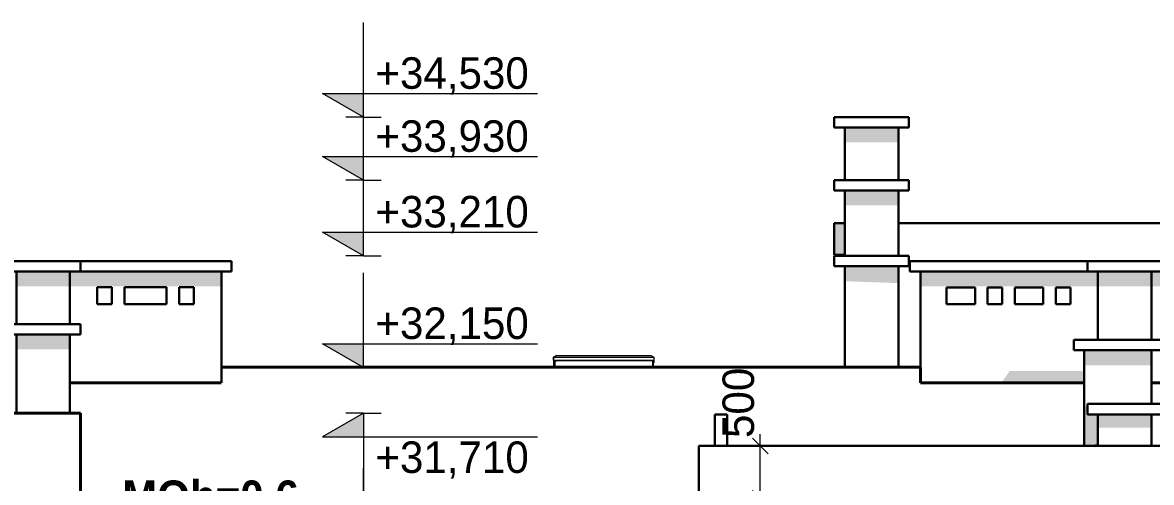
# Model space of a CAD drawing. Extents: x 433743 to 1380979, y -3599 to 36112.
# Drawn here: x 490608 to 501359, y 31052 to 35430 of the extents above; entities that cross this region are included whole.
import ezdxf
from ezdxf.enums import TextEntityAlignment as Align

# ---------------------------------------------------------------- set-up
doc = ezdxf.new("R2010")
doc.units = 0
doc.header["$MEASUREMENT"] = 0
for name, color, linetype, lineweight in [('0_Ном_пера__1', 7, 'Continuous', 13), ('0_Ном_пера__120', 7, 'Continuous', 13), ('Двери ArchiCAD_Ном_пера__41', 7, 'Continuous', 30), ('Интерьер- Перегородка_Ном_пера__41', 7, 'Continuous', 30), ('Интерьер- Перегородка_Ном_пера__7', 7, 'Continuous', 5), ('Крыши_Ном_пера__21', 7, 'Continuous', 20), ('Крыши_Ном_пера__61', 7, 'Continuous', 40), ('Крыши_Ном_пера__7', 7, 'Continuous', 5), ('Перекрытия_Ном_пера__41', 7, 'Continuous', 30), ('Перекрытия_Ном_пера__7', 7, 'Continuous', 5), ('Стены наружные_Ном_пера__41', 7, 'Continuous', 30), ('Стены наружные_Ном_пера__7', 7, 'Continuous', 5)]:
    doc.layers.add(name, color=color, linetype=linetype, lineweight=lineweight)
doc.layers.add('0_Ном_пера__98', color=7, linetype='Continuous', lineweight=13, true_color=0x001f3e)
for name, color, linetype in [('Двери ArchiCAD', 7, 'Continuous'), ('Интерьер- Перегородка', 7, 'Continuous'), ('Крыши', 7, 'Continuous'), ('Перекрытия', 7, 'Continuous'), ('Стены наружные', 7, 'Continuous')]:
    doc.layers.add(name, color=color, linetype=linetype)
doc.styles.add('СГЕНЕРИР_СТИЛЬ_1', font='')
doc.styles.add('СГЕНЕРИР_СТИЛЬ_2', font='')
doc.styles.add('СГЕНЕРИР_СТИЛЬ_3', font='')
doc.styles.get('СГЕНЕРИР_СТИЛЬ_1').set_extended_font_data('Century Gothic')
doc.styles.get('СГЕНЕРИР_СТИЛЬ_2').set_extended_font_data('Century Gothic', bold=True)
doc.styles.get('СГЕНЕРИР_СТИЛЬ_3').set_extended_font_data('Arial Unicode MS Кириллический')
doc.dimstyles.new('СГЕНЕРИР_СТИЛЬ__2', dxfattribs={"dimtxt": 300, "dimasz": 142.5, "dimexe": 0.18, "dimexo": 300, "dimgap": 0.09, "dimtad": 1, "dimdec": 0, "dimzin": 0, "dimdsep": 46, "dimtxsty": 'СГЕНЕРИР_СТИЛЬ_3', "dimblk": 'ARROWHEAD_6', "dimblk1": 'ARROWHEAD_6', "dimblk2": 'ARROWHEAD_6', "dimcen": 0.09, "dimclrd": 256, "dimclre": 256, "dimclrt": 256, "dimadec": 0, "dimazin": 0, "dimtfac": 1, "dimtdec": 4, "dimtmove": 0, "dimatfit": 3, "dimfxl": 0, "dimtolj": 1, "dimtzin": 0, "dimarcsym": 0})

# ---------------------------------------------------------------- blocks, each defined once
blk = doc.blocks.new('Элемент разреза_698', base_point=(133391, 0))
at = {"layer": 'Крыши_Ном_пера__7', "linetype": 'Continuous'}
for points in [[(495668, 32208), (495668, 32148), (495678, 32148), (495678, 32209), (495692, 32209), (495692, 32210)], [(495678, 32209), (495678, 32115)], [(495678, 32209), (495678, 32204), (496608, 32204), (496608, 32209)], [(495681, 32216), (495681, 32209), (495692, 32210), (495692, 32209), (495706, 32209), (495708, 32211), (495708, 32216)], [(496578, 32216), (495708, 32216), (495708, 32209), (496578, 32209)], [(496578, 32216), (496578, 32213), (496586, 32209), (496595, 32209), (496595, 32210), (496605, 32209), (496605, 32216)], [(496595, 32210), (496595, 32209), (496608, 32209), (496608, 32182), (496616, 32185), (496616, 32208)], [(496608, 32115), (496608, 32209)]]:
    blk.add_hatch(color=256, dxfattribs=at).paths.add_polyline_path(points, flags=0)
at = {"layer": 'Крыши_Ном_пера__21', "linetype": 'Continuous'}
for p, q in [((495666, 32244), (495693, 32260)), ((495693, 32260), (495666, 32244)), ((495693, 32260), (496593, 32260)), ((496593, 32260), (496620, 32244)), ((495666, 32216), (495666, 32244)), ((495666, 32244), (496620, 32244)), ((495666, 32244), (495666, 32216)), ((495666, 32216), (495666, 32190)), ((495666, 32216), (496620, 32216)), ((495668, 32208), (495692, 32210)), ((495668, 32152), (495668, 32208)), ((495668, 32152), (495668, 32148)), ((495678, 32209), (495678, 32148)), ((496608, 32209), (495678, 32209)), ((495681, 32214), (495681, 32216)), ((495681, 32214), (495681, 32209)), ((495692, 32210), (495692, 32216)), ((495692, 32210), (495692, 32209)), ((495708, 32216), (495708, 32209)), ((496578, 32216), (496578, 32209)), ((496595, 32210), (496595, 32216)), ((496618, 32208), (496595, 32210)), ((496595, 32210), (496595, 32209)), ((496605, 32214), (496605, 32216)), ((496605, 32214), (496605, 32209)), ((496608, 32209), (496608, 32148)), ((496618, 32152), (496618, 32208)), ((496618, 32152), (496618, 32148)), ((496620, 32244), (496620, 32216)), ((496620, 32216), (496620, 32190))]:
    blk.add_line(p, q, dxfattribs=at)
blk = doc.blocks.new('Элемент разреза_48', base_point=(133391, 0))
at = {"layer": 'Перекрытия_Ном_пера__7', "linetype": 'Continuous'}
blk.add_hatch(color=256, dxfattribs=at).paths.add_polyline_path([(498339, 33520), (498339, 33220), (498439, 33220), (498439, 33520)], flags=0)
at = {"layer": 'Перекрытия_Ном_пера__41', "linetype": 'Continuous'}
for p, q in [((498339, 33520), (498439, 33520)), ((498339, 33220), (498339, 33520)), ((498949, 33520), (501879, 33520)), ((498339, 33220), (498439, 33220))]:
    blk.add_line(p, q, dxfattribs=at)
blk = doc.blocks.new('Элемент разреза_50', base_point=(133391, 0))
at = {"layer": 'Перекрытия_Ном_пера__41', "linetype": 'Continuous'}
for p, q in [((500749, 33160), (501459, 33160)), ((500749, 33060), (500749, 33160)), ((501459, 33060), (501459, 33160)), ((500749, 33060), (501459, 33060))]:
    blk.add_line(p, q, dxfattribs=at)
blk = doc.blocks.new('Элемент разреза_51', base_point=(133391, 0))
at = {"layer": 'Перекрытия_Ном_пера__41', "linetype": 'Continuous'}
for p, q in [((500619, 32410), (501459, 32410)), ((500619, 32310), (500619, 32410)), ((501459, 32310), (501459, 32410)), ((500619, 32310), (501459, 32310))]:
    blk.add_line(p, q, dxfattribs=at)
blk = doc.blocks.new('Элемент разреза_53', base_point=(133391, 0))
at = {"layer": 'Перекрытия_Ном_пера__41', "linetype": 'Continuous'}
for p, q in [((498339, 33210), (499049, 33210)), ((498339, 33110), (498339, 33210)), ((499049, 33110), (499049, 33210)), ((498339, 33110), (499049, 33110))]:
    blk.add_line(p, q, dxfattribs=at)
blk = doc.blocks.new('Элемент разреза_54', base_point=(133391, 0))
at = {"layer": 'Перекрытия_Ном_пера__41', "linetype": 'Continuous'}
for p, q in [((498339, 33930), (499049, 33930)), ((498339, 33830), (498339, 33930)), ((499049, 33830), (499049, 33930)), ((498339, 33830), (499049, 33830))]:
    blk.add_line(p, q, dxfattribs=at)
blk = doc.blocks.new('Элемент разреза_55', base_point=(133391, 0))
at = {"layer": 'Перекрытия_Ном_пера__41', "linetype": 'Continuous'}
for p, q in [((498339, 34530), (499049, 34530)), ((498339, 34430), (498339, 34530)), ((499049, 34430), (499049, 34530)), ((498339, 34430), (499049, 34430))]:
    blk.add_line(p, q, dxfattribs=at)
blk = doc.blocks.new('Элемент разреза_56', base_point=(133391, 0))
at = {"layer": 'Перекрытия_Ном_пера__41', "linetype": 'Continuous'}
for p, q in [((490449, 32560), (491159, 32560)), ((490449, 32460), (490449, 32560)), ((491159, 32460), (491159, 32560)), ((490449, 32460), (491159, 32460))]:
    blk.add_line(p, q, dxfattribs=at)
blk = doc.blocks.new('Элемент разреза_58', base_point=(133391, 0))
at = {"layer": 'Перекрытия_Ном_пера__41', "linetype": 'Continuous'}
for p, q in [((499059, 33160), (500749, 33160)), ((499059, 33060), (499059, 33160)), ((501459, 33160), (503149, 33160)), ((503149, 33060), (503149, 33160)), ((499059, 33060), (500749, 33060)), ((501459, 33060), (503149, 33060))]:
    blk.add_line(p, q, dxfattribs=at)
blk = doc.blocks.new('Элемент разреза_63', base_point=(133391, 0))
at = {"layer": 'Перекрытия_Ном_пера__41', "linetype": 'Continuous'}
for p, q in [((497049, 31400), (505159, 31400)), ((497049, 30900), (497049, 31400)), ((505159, 30900), (505159, 31400)), ((497049, 30900), (505159, 30900))]:
    blk.add_line(p, q, dxfattribs=at)
blk = doc.blocks.new('Элемент разреза_107', base_point=(133391, 0))
at = {"layer": 'Перекрытия_Ном_пера__7', "linetype": 'Continuous'}
blk.add_hatch(color=256, dxfattribs=at).paths.add_polyline_path([(490449, 33160), (490378, 33060), (490449, 33060)], flags=0)
at = {"layer": 'Перекрытия_Ном_пера__41', "linetype": 'Continuous'}
for p, q in [((489019, 33160), (490449, 33160)), ((489019, 33060), (489019, 33160)), ((490449, 33160), (491159, 33160)), ((490449, 33060), (490449, 33160)), ((491159, 33160), (492599, 33160)), ((491159, 33060), (491159, 33160)), ((492599, 33060), (492599, 33160)), ((489019, 33060), (490449, 33060)), ((490449, 33060), (491159, 33060)), ((491159, 33060), (492599, 33060))]:
    blk.add_line(p, q, dxfattribs=at)
blk = doc.blocks.new('Элемент разреза_110', base_point=(133391, 0))
at = {"layer": 'Перекрытия_Ном_пера__41', "linetype": 'Continuous'}
for p, q in [((500749, 31800), (501459, 31800)), ((500749, 31700), (500749, 31800)), ((501459, 31700), (501459, 31800)), ((500749, 31700), (501459, 31700))]:
    blk.add_line(p, q, dxfattribs=at)
blk = doc.blocks.new('Элемент разреза_140', base_point=(133391, 0))
at = {"layer": 'Крыши_Ном_пера__61', "linetype": 'Continuous'}
for p, q in [((491159, 31713), (490449, 31713)), ((490449, 31713), (490449, 30287)), ((491159, 30287), (491159, 31713)), ((490449, 30287), (491159, 30287)), ((490449, 30180), (490449, 30287)), ((491159, 30180), (491159, 30287)), ((490449, 30180), (491159, 30180))]:
    blk.add_line(p, q, dxfattribs=at)
blk = doc.blocks.new('Элемент разреза_142', base_point=(133391, 0))
at = {"layer": 'Крыши_Ном_пера__61', "linetype": 'Continuous'}
for p, q in [((492503, 32148), (495883, 32148)), ((499159, 32147), (499159, 32000)), ((491059, 32000), (492499, 32000)), ((499159, 32000), (500719, 32000)), ((501359, 32000), (503049, 32000))]:
    blk.add_line(p, q, dxfattribs=at)
blk = doc.blocks.new('Элемент разреза_147', base_point=(133391, 0))
at = {"layer": 'Крыши_Ном_пера__7', "linetype": 'Continuous'}
blk.add_hatch(color=256, dxfattribs=at).paths.add_polyline_path([(498755, 32147), (499159, 32147), (499159, 32148), (498755, 32148)], flags=0)
at = {"layer": 'Крыши_Ном_пера__61', "linetype": 'Continuous'}
for p, q in [((495883, 32148), (495883, 32147)), ((499159, 32148), (495883, 32148))]:
    blk.add_line(p, q, dxfattribs=at)
blk = doc.blocks.new('Элемент разреза_149', base_point=(133391, 0))
at = {"layer": 'Крыши_Ном_пера__61', "linetype": 'Continuous'}
blk.add_line((499059, 33132), (499049, 33132), dxfattribs=at)
blk = doc.blocks.new('Элемент разреза_151', base_point=(133391, 0))
at = {"layer": 'Крыши_Ном_пера__7', "linetype": 'Continuous'}
for points in [[(500819, 31400), (500849, 31400), (500849, 31405)], [(496699, 30674), (496699, 30440), (497199, 30528), (497199, 30762)]]:
    blk.add_hatch(color=256, dxfattribs=at).paths.add_polyline_path(points, flags=0)
at = {"layer": 'Крыши_Ном_пера__61', "linetype": 'Continuous'}
for p, q in [((500819, 31400), (500849, 31405)), ((496699, 30674), (497199, 30762)), ((496699, 30440), (496699, 30674)), ((496699, 30440), (497199, 30528))]:
    blk.add_line(p, q, dxfattribs=at)
blk = doc.blocks.new('Элемент разреза_168', base_point=(133391, 0))
at = {"layer": 'Стены наружные_Ном_пера__41', "linetype": 'Continuous'}
for p, q in [((497200, 31700), (497200, 31400)), ((497200, 31700), (497319, 31700)), ((497319, 31400), (497319, 31700)), ((504889, 31700), (505009, 31700)), ((504889, 31400), (504889, 31700)), ((505009, 31700), (505009, 31400)), ((505009, 30900), (505009, 30528))]:
    blk.add_line(p, q, dxfattribs=at)
blk = doc.blocks.new('Элемент разреза_169', base_point=(133391, 0))
at = {"layer": 'Стены наружные_Ном_пера__7', "linetype": 'Continuous'}
for points in [[(500849, 31700), (500849, 31573), (501359, 31573), (501359, 31700)], [(501359, 30900), (500849, 30900), (500849, 30773), (501359, 30773)]]:
    blk.add_hatch(color=256, dxfattribs=at).paths.add_polyline_path(points, flags=0)
at = {"layer": 'Стены наружные_Ном_пера__41', "linetype": 'Continuous'}
for p, q in [((500849, 31400), (500849, 31700)), ((501359, 31400), (501359, 31700)), ((500849, 27900), (500849, 30900)), ((501359, 27900), (501359, 30900))]:
    blk.add_line(p, q, dxfattribs=at)
blk = doc.blocks.new('Элемент разреза_170', base_point=(133391, 0))
at = {"layer": 'Интерьер- Перегородка_Ном_пера__7', "linetype": 'Continuous'}
for points in [[(500849, 33060), (500849, 32919), (501359, 32919), (501359, 33060)], [(500719, 32310), (500719, 32167), (501358, 32167), (501359, 32169), (501359, 32310)], [(500748, 31799), (500719, 31758), (500719, 31400), (500819, 31400), (500849, 31405), (500849, 31700), (500749, 31700), (500749, 31799)]]:
    blk.add_hatch(color=256, dxfattribs=at).paths.add_polyline_path(points, flags=0)
at = {"layer": 'Интерьер- Перегородка_Ном_пера__41', "linetype": 'Continuous'}
for p, q in [((500849, 33060), (500849, 32410)), ((501359, 32410), (501359, 33060)), ((500719, 31400), (500719, 32310)), ((501359, 31800), (501359, 32310))]:
    blk.add_line(p, q, dxfattribs=at)
blk = doc.blocks.new('Элемент разреза_384', base_point=(133391, 0))
at = {"layer": 'Стены наружные_Ном_пера__7', "linetype": 'Continuous'}
for points in [[(498439, 34430), (498439, 34289), (498949, 34289), (498949, 34289), (498949, 34430)], [(498439, 33689), (498949, 33689), (498949, 33689), (498949, 33830), (498439, 33830)], [(498949, 33110), (498439, 33110), (498439, 32968), (498936, 32950), (498949, 32969)]]:
    blk.add_hatch(color=256, dxfattribs=at).paths.add_polyline_path(points, flags=0)
at = {"layer": 'Стены наружные_Ном_пера__41', "linetype": 'Continuous'}
for p, q in [((498439, 33930), (498439, 34430)), ((498949, 33930), (498949, 34430)), ((498439, 33830), (498439, 33210)), ((498949, 33830), (498949, 33210)), ((498439, 32148), (498439, 33110)), ((498949, 32148), (498949, 33110))]:
    blk.add_line(p, q, dxfattribs=at)
blk = doc.blocks.new('Элемент разреза_385', base_point=(133391, 0))
at = {"layer": 'Интерьер- Перегородка_Ном_пера__7', "linetype": 'Continuous'}
for points in [[(499159, 32918), (500849, 32918), (500849, 33060), (499159, 33060)], [(501359, 32918), (503049, 32918), (503049, 33060), (501359, 33060)], [(500009, 32113), (499929, 32000), (500710, 32000), (500719, 32013), (500719, 32113)]]:
    blk.add_hatch(color=256, dxfattribs=at).paths.add_polyline_path(points, flags=0)
at = {"layer": 'Интерьер- Перегородка_Ном_пера__41', "linetype": 'Continuous'}
for p, q in [((499159, 32000), (499159, 33060)), ((503049, 33060), (503049, 32000))]:
    blk.add_line(p, q, dxfattribs=at)
blk = doc.blocks.new('Элемент разреза_387', base_point=(133391, 0))
at = {"layer": 'Интерьер- Перегородка_Ном_пера__7', "linetype": 'Continuous'}
blk.add_hatch(color=256, dxfattribs=at).paths.add_polyline_path([(492503, 33060), (491059, 33060), (491059, 32919), (492499, 32919), (492503, 32925)], flags=0)
at = {"layer": 'Интерьер- Перегородка_Ном_пера__41', "linetype": 'Continuous'}
blk.add_line((492503, 32000), (492503, 33060), dxfattribs=at)
blk = doc.blocks.new('Элемент разреза_491', base_point=(133391, 0))
at = {"layer": 'Интерьер- Перегородка_Ном_пера__7', "linetype": 'Continuous'}
for points in [[(490549, 33060), (490549, 32919), (491059, 32919), (491059, 33060)], [(491059, 32460), (490549, 32460), (490549, 32319), (491059, 32319)], [(491059, 29631), (491059, 30180)]]:
    blk.add_hatch(color=256, dxfattribs=at).paths.add_polyline_path(points, flags=0)
at = {"layer": 'Интерьер- Перегородка_Ном_пера__41', "linetype": 'Continuous'}
for p, q in [((490549, 33060), (490549, 32560)), ((491059, 33060), (491059, 32560)), ((490549, 31713), (490549, 32460)), ((491059, 31713), (491059, 32460)), ((491059, 30180), (491059, 29802))]:
    blk.add_line(p, q, dxfattribs=at)
blk = doc.blocks.new('Элемент разреза_851', base_point=(133391, 0))
at = {"layer": 'Двери ArchiCAD_Ном_пера__41', "linetype": 'Continuous'}
for p, q in [((491319, 32750), (491319, 32910)), ((491319, 32910), (491459, 32910)), ((491459, 32910), (491459, 32750)), ((491459, 32750), (491319, 32750))]:
    blk.add_line(p, q, dxfattribs=at)
blk = doc.blocks.new('Элемент разреза_852', base_point=(133391, 0))
at = {"layer": 'Двери ArchiCAD_Ном_пера__41', "linetype": 'Continuous'}
for p, q in [((492099, 32750), (492099, 32910)), ((492099, 32910), (492239, 32910)), ((492239, 32910), (492239, 32750)), ((492239, 32750), (492099, 32750))]:
    blk.add_line(p, q, dxfattribs=at)
blk = doc.blocks.new('Элемент разреза_853', base_point=(133391, 0))
at = {"layer": 'Двери ArchiCAD_Ном_пера__41', "linetype": 'Continuous'}
for p, q in [((491579, 32910), (491979, 32910)), ((491579, 32750), (491579, 32910)), ((491979, 32910), (491979, 32750)), ((491979, 32750), (491579, 32750))]:
    blk.add_line(p, q, dxfattribs=at)
blk = doc.blocks.new('Элемент разреза_856', base_point=(133391, 0))
at = {"layer": 'Двери ArchiCAD_Ном_пера__41', "linetype": 'Continuous'}
for p, q in [((499409, 32909), (499409, 32750)), ((499679, 32909), (499409, 32909)), ((499679, 32909), (499679, 32750)), ((499679, 32750), (499409, 32750))]:
    blk.add_line(p, q, dxfattribs=at)
blk = doc.blocks.new('Элемент разреза_857', base_point=(133391, 0))
at = {"layer": 'Двери ArchiCAD_Ном_пера__41', "linetype": 'Continuous'}
for p, q in [((500059, 32909), (500059, 32750)), ((500329, 32909), (500059, 32909)), ((500329, 32909), (500329, 32750)), ((500329, 32750), (500059, 32750))]:
    blk.add_line(p, q, dxfattribs=at)
blk = doc.blocks.new('Элемент разреза_858', base_point=(133391, 0))
at = {"layer": 'Двери ArchiCAD_Ном_пера__41', "linetype": 'Continuous'}
for p, q in [((500449, 32909), (500449, 32750)), ((500589, 32909), (500449, 32909)), ((500589, 32909), (500589, 32750)), ((500589, 32750), (500449, 32750))]:
    blk.add_line(p, q, dxfattribs=at)
blk = doc.blocks.new('Элемент разреза_860', base_point=(133391, 0))
at = {"layer": 'Двери ArchiCAD_Ном_пера__41', "linetype": 'Continuous'}
for p, q in [((499799, 32909), (499799, 32750)), ((499939, 32909), (499799, 32909)), ((499939, 32909), (499939, 32750)), ((499939, 32750), (499799, 32750))]:
    blk.add_line(p, q, dxfattribs=at)
blk = doc.blocks.new('Линейный размер_19', base_point=(493855, 32148))
at = {"layer": '0_Ном_пера__98', "linetype": 'Continuous'}
for points in [[(493855, 34530), (493466, 34755), (493855, 34755)], [(493855, 33930), (493466, 34155), (493855, 34155)], [(493855, 33210), (493466, 33435), (493855, 33435)], [(493855, 32148), (493466, 32373), (493855, 32373)]]:
    blk.add_hatch(color=256, dxfattribs=at).paths.add_polyline_path(points, flags=0)
for p, q in [((493855, 34530), (493855, 35430)), ((493855, 34530), (493466, 34755)), ((493466, 34755), (493855, 34755)), ((493855, 33930), (493855, 34830)), ((493855, 34755), (495512, 34755)), ((493855, 34530), (493686, 34530)), ((493855, 34530), (494024, 34530)), ((493855, 33930), (493466, 34155)), ((493466, 34155), (493855, 34155)), ((493855, 34155), (495512, 34155)), ((493855, 33210), (493855, 34110)), ((493855, 33930), (493686, 33930)), ((493855, 33930), (494024, 33930)), ((493855, 33210), (493466, 33435)), ((493466, 33435), (493855, 33435)), ((493855, 33435), (495512, 33435)), ((493855, 33210), (493686, 33210)), ((493855, 33210), (494024, 33210)), ((493855, 32148), (493855, 33048)), ((493855, 32148), (493466, 32373)), ((493466, 32373), (493855, 32373)), ((493855, 32373), (495512, 32373)), ((493855, 32148), (493686, 32148)), ((493855, 32148), (494024, 32148))]:
    blk.add_line(p, q, dxfattribs=at)
at = {"layer": '0_Ном_пера__98', "char_height": 300, "attachment_point": 1, "style": 'СГЕНЕРИР_СТИЛЬ_1'}
for s, insert in [('{+34,530}', (493968, 35100)), ('{+33,930}', (493968, 34500)), ('{+33,210}', (493968, 33780)), ('{+32,150}', (493968, 32718))]:
    blk.add_mtext(s, dxfattribs=dict(at, insert=insert))
blk = doc.blocks.new('Линейный размер_20', base_point=(493855, 30287))
at = {"layer": '0_Ном_пера__98', "linetype": 'Continuous'}
for points in [[(493855, 31713), (493466, 31488), (493855, 31488)], [(493855, 30287), (493466, 30512), (493855, 30512)]]:
    blk.add_hatch(color=256, dxfattribs=at).paths.add_polyline_path(points, flags=0)
for p, q in [((493855, 31713), (493466, 31488)), ((493855, 31713), (493686, 31713)), ((493855, 31713), (494024, 31713)), ((493855, 31713), (493855, 30813)), ((493466, 31488), (493855, 31488)), ((493855, 31488), (495512, 31488)), ((493855, 30287), (493855, 31187)), ((493855, 30287), (493466, 30512)), ((493466, 30512), (493855, 30512)), ((493855, 30512), (495512, 30512)), ((493855, 30287), (493686, 30287)), ((493855, 30287), (494024, 30287))]:
    blk.add_line(p, q, dxfattribs=at)
at = {"layer": '0_Ном_пера__98', "char_height": 300, "attachment_point": 1, "style": 'СГЕНЕРИР_СТИЛЬ_1'}
for s, insert in [('{+31,710}', (493968, 31443)), ('{+30,290}', (493968, 30857))]:
    blk.add_mtext(s, dxfattribs=dict(at, insert=insert))
blk = doc.blocks.new('*D1099', base_point=(133391, 0))
at = {"layer": '0_Ном_пера__98', "linetype": 'Continuous'}
for p, q in [((447091, 30815), (446941, 30965)), ((447016, 30890), (447016, 31002)), ((447316, 30890), (446875, 30890)), ((447016, 29700), (447016, 30890)), ((447316, 29700), (446875, 29700)), ((446941, 29775), (447091, 29625))]:
    blk.add_line(p, q, dxfattribs=at)
at = {"layer": '0_Ном_пера__98', "insert": (446656, 30965), "char_height": 300, "attachment_point": 1, "rotation": 90, "style": 'СГЕНЕРИР_СТИЛЬ_1'}
blk.add_mtext('{1\xa0190}', dxfattribs=at)
blk = doc.blocks.new('ARROWHEAD_6')
at = {"linetype": 'Continuous'}
for p, q in [((0, 0), (-1, 0)), ((-0.5, -0.5), (0.5, 0.5))]:
    blk.add_line(p, q, dxfattribs=at)
blk = doc.blocks.new('*D1118', base_point=(133391, 0))
at = {"layer": '0_Ном_пера__98', "linetype": 'Continuous'}
for p, q in [((443185, 31400), (443185, 31512)), ((443485, 31400), (443044, 31400)), ((443260, 31325), (443110, 31475)), ((443185, 30900), (443185, 31400)), ((443110, 30975), (443260, 30825)), ((443485, 30900), (443044, 30900))]:
    blk.add_line(p, q, dxfattribs=at)
blk = doc.blocks.new('*D1163', base_point=(133391, 0))
at = {"layer": '0_Ном_пера__98', "linetype": 'Continuous'}
for p, q in [((497634, 31400), (497634, 31512)), ((497775, 31400), (497494, 31400)), ((497709, 31325), (497559, 31475)), ((497634, 30900), (497634, 31400)), ((497559, 30975), (497709, 30825)), ((497775, 30900), (497494, 30900))]:
    blk.add_line(p, q, dxfattribs=at)
at = {"layer": '0_Ном_пера__98', "insert": (497274, 31475), "char_height": 300, "attachment_point": 1, "rotation": 90, "style": 'СГЕНЕРИР_СТИЛЬ_1'}
blk.add_mtext('{500}', dxfattribs=at)
blk = doc.blocks.new('Выносная надпись_8', base_point=(491398, 30261))
at = {"layer": '0_Ном_пера__120', "linetype": 'Continuous'}
blk.add_hatch(color=256, dxfattribs=at).paths.add_polyline_path([(491451, 30261), (491447, 30281), (491435, 30298), (491418, 30309), (491398, 30313), (491378, 30309), (491361, 30298), (491350, 30281), (491346, 30261), (491350, 30241), (491361, 30224), (491378, 30212), (491398, 30208), (491418, 30212), (491435, 30224), (491447, 30241)], flags=0)
for p, q in [((491398, 30313), (491398, 30658)), ((491398, 30658), (491556, 30658)), ((491556, 30658), (493394, 30658)), ((493394, 30658), (491556, 30658))]:
    blk.add_line(p, q, dxfattribs=at)
blk.add_circle((491398, 30261), 52.5, dxfattribs=at)
at = {"layer": '0_Ном_пера__1', "style": 'СГЕНЕРИР_СТИЛЬ_2'}
blk.add_attdef('txt1', text='', height=300, dxfattribs=at).set_placement((491556, 30681), align=Align.BOTTOM_LEFT)

msp = doc.modelspace()

# ---------------------------------------------------------------- block references
at = {"linetype": 'Continuous'}
for name, p in [('Линейный размер_19', (493855.1, 32147.7)), ('Линейный размер_20', (493855.1, 30286.5))]:
    msp.add_blockref(name, p, dxfattribs=at)
ref = msp.add_blockref('Выносная надпись_8', (491398.2, 30260.8), dxfattribs=at)
ref.add_attrib('txt1', 'МOh=0.6', dxfattribs={"layer": '0_Ном_пера__1', "color": 7, "linetype": 'Continuous', "height": 300, "style": 'СГЕНЕРИР_СТИЛЬ_2'}).set_placement((491555.8, 30680.8), align=Align.BOTTOM_LEFT)
at = {"layer": 'Двери ArchiCAD'}
for name in ['Элемент разреза_851', 'Элемент разреза_853', 'Элемент разреза_852', 'Элемент разреза_856', 'Элемент разреза_860', 'Элемент разреза_857', 'Элемент разреза_858']:
    msp.add_blockref(name, (133390.9, 0), dxfattribs=at)
at = {"layer": 'Интерьер- Перегородка'}
for name in ['Элемент разреза_491', 'Элемент разреза_387', 'Элемент разреза_385', 'Элемент разреза_170']:
    msp.add_blockref(name, (133390.9, 0), dxfattribs=at)
at = {"layer": 'Крыши'}
for name in ['Элемент разреза_142', 'Элемент разреза_149', 'Элемент разреза_698', 'Элемент разреза_147', 'Элемент разреза_140', 'Элемент разреза_151']:
    msp.add_blockref(name, (133390.9, 0), dxfattribs=at)
at = {"layer": 'Перекрытия'}
for name in ['Элемент разреза_55', 'Элемент разреза_54', 'Элемент разреза_48', 'Элемент разреза_107', 'Элемент разреза_53', 'Элемент разреза_58', 'Элемент разреза_50', 'Элемент разреза_56', 'Элемент разреза_51', 'Элемент разреза_110', 'Элемент разреза_63']:
    msp.add_blockref(name, (133390.9, 0), dxfattribs=at)
at = {"layer": 'Стены наружные'}
for name in ['Элемент разреза_384', 'Элемент разреза_168', 'Элемент разреза_169']:
    msp.add_blockref(name, (133390.9, 0), dxfattribs=at)

# ---------------------------------------------------------------- dimensions: what is measured, and where the dimension line sits
at = {"linetype": 'Continuous'}
for base, p1, p2, picture, middle in [((497634.2, 0), (455768.9, 30900), (455768.9, 31400), '*D1163', (497424.2, 31812.4)), ((447015.8, 0), (1380567.2, 29700), (1380979.5, 30890), '*D1099', (446805.8, 31479.3)), ((443184.8, 0), (516408.9, 30900), (516408.9, 31400), '*D1118', (442974.8, 30459.3))]:
    dim = msp.add_linear_dim(base=base, p1=p1, p2=p2, angle=90, dimstyle='СГЕНЕРИР_СТИЛЬ__2', dxfattribs=at)
    dim.commit()
    dim.dimension.update_dxf_attribs({"geometry": picture, "text_midpoint": middle})

doc.saveas('drawing.dxf')
